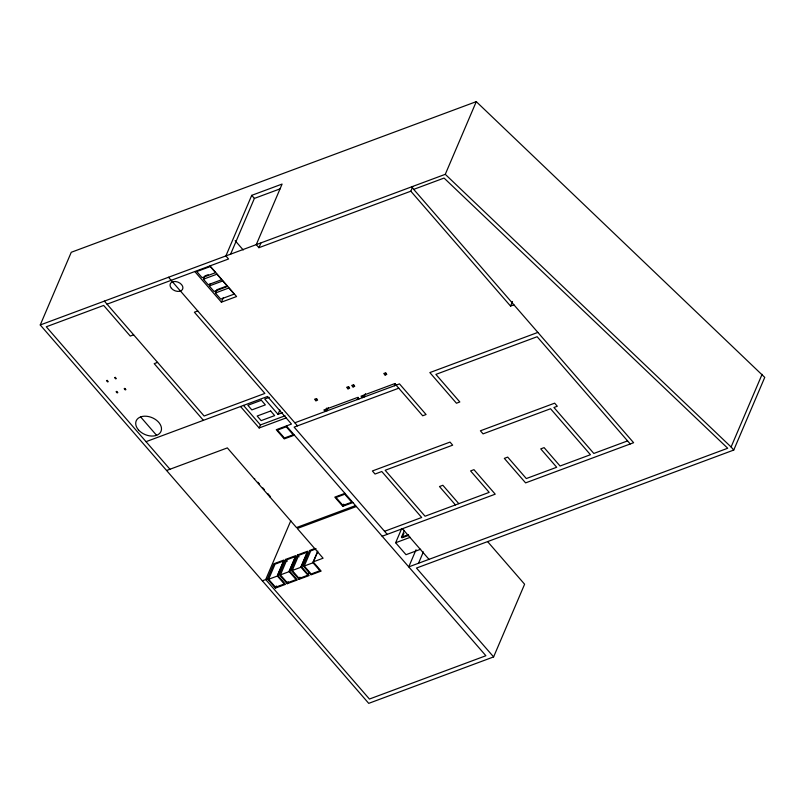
<?xml version="1.0" encoding="UTF-8"?>
<svg xmlns="http://www.w3.org/2000/svg" width="805" height="805" viewBox="0 0 805 805"><rect width="100%" height="100%" fill="white"/><g stroke="black" fill="none" stroke-linecap="round" stroke-linejoin="round"><path stroke-width="1.21" d="M40.25 324.968L71.253 252.287L476.278 101.641L764.75 377.374L733.747 450.055L416.477 568.058L493.606 656.91L368.72 703.359L40.25 324.968L445.276 174.323L476.278 101.641M203.424 279.214L216.917 274.193L221.707 279.707L208.213 284.728L203.424 279.214L204.339 277.051M209.27 285.956L222.774 280.935L227.563 286.449L214.06 291.47L209.27 285.956L210.196 283.793M412.784 186.579L410.812 191.198L258.928 247.688L256.262 244.619L282.102 184.053L251.724 195.353L225.893 255.92L228.55 258.989L107.035 304.179M230.502 254.41L254.38 198.412L280.09 188.853M215.388 293L228.892 287.979L234.215 294.107L220.711 299.128L215.388 293L216.776 289.76L226.899 285.996M194.8 271.537L221.395 302.177L223.327 297.639M258.928 247.688L260.88 243.11M240.534 406.525L259.15 427.968L260.438 424.939L285.091 415.772M269.232 397.348L264.734 399.028L278.027 414.344L279.878 410.017M254.42 479.106L254.682 478.502M269.896 496.927L270.148 496.323L267.713 493.505M315.912 400.779L317.603 400.145L316.274 398.616L314.584 399.24L315.912 400.779L316.778 398.757M326.679 408.095L325.22 411.496L323.892 409.966L357.641 397.418L358.97 398.948M326.911 410.872L328.339 407.521M290.806 520.714L265.71 579.55L369.435 699.042L485.888 655.733L286.409 425.936M347.981 388.845L349.662 388.221L348.334 386.692L346.653 387.316L347.981 388.845L348.837 386.833M267.401 578.926L273.851 563.782L283.984 560.008L277.524 575.152L285.503 584.35L275.38 588.113L267.401 578.926L262.329 580.808M268.608 579.278L275.058 564.144L283.843 560.874L277.383 576.018L268.608 579.278L275.521 587.248L284.296 583.987L277.383 576.018M353.043 386.964L354.733 386.34L353.395 384.81L351.715 385.434L353.043 386.964L353.898 384.951M279.214 574.529L285.664 559.384L295.797 555.621L289.337 570.765L297.317 579.952L287.194 583.716L279.214 574.529L277.524 575.152M280.422 574.891L286.872 559.747L295.656 556.486L289.196 571.62L280.422 574.891L287.335 582.85L296.109 579.59L289.196 571.62M275.38 588.113L276.296 585.949M357.289 399.572L358.245 397.338M363.317 395.416L362.351 397.69L361.022 396.161L394.772 383.603L422.695 415.772L426.076 414.525L399.481 383.884L294.841 422.796M364.041 397.066L365.47 393.705M291.028 570.131L297.478 554.987L307.611 551.224L301.151 566.368L309.13 575.555L299.007 579.328L291.028 570.131L289.337 570.765M292.235 570.493L298.685 555.349L307.47 552.089L301.01 567.233L292.235 570.493L299.148 578.463L307.923 575.193L308.848 573.029M287.194 583.716L288.11 581.552M301.151 566.368L303.042 565.663L309.502 550.519L315.127 548.426M385.102 375.039L386.792 374.416L385.464 372.886L383.774 373.51L385.102 375.039L385.967 373.027M317.633 551.948L313.024 562.765L319.937 570.725L311.163 573.995L304.25 566.026L310.71 550.882L316.194 548.839M299.007 579.328L299.923 577.165M303.042 565.663L311.022 574.861L321.145 571.087L313.165 561.9L317.784 551.083M344.932 493.354L334.81 497.128L342.789 506.315L343.705 504.151M394.41 385.766L395.366 383.532M420.643 549.252L406.012 554.695L395.647 542.741L401.494 529.026M408.749 535.325L401.997 537.831L401.464 537.217L404.372 530.404M402.48 536.694L403.939 533.292M410.812 191.198L510.551 306.091L512.503 301.523M416.054 549.745L408.749 566.881L727.71 448.244L444.068 178.066L413.69 189.366M418.439 563.44L423.36 551.908M493.606 656.91L524.608 584.229L487.679 541.695M733.747 450.055L731.091 446.986L762.094 374.305M204.802 275.974L208.183 274.716M133.64 334.82L130.259 336.077L103.664 305.437L46.288 326.78L169.966 469.245M197.768 310.961L194.387 312.219L264.875 393.414L204.118 416.014L104.378 301.11M221.395 302.177L236.579 296.532L209.984 265.892M157.569 362.391L154.198 363.649L203.403 420.331M146.027 441.673L267.532 396.483L291.47 424.054L276.276 429.699L284.256 438.896L294.389 435.133M510.551 306.091L513.922 304.833M278.027 414.344L282.535 412.673M259.15 427.968L286.147 417.926M166.585 470.502L227.342 447.902L296.492 527.567L355.558 505.6M537.861 332.415L429.85 372.584L456.455 403.225L459.826 401.967L435.887 374.395L537.146 336.732L630.235 443.968M398.767 388.201L294.127 427.113L387.215 534.359M342.789 506.315L352.912 502.551M356.353 506.516L297.287 528.483L323.087 558.207L313.165 561.9M384.559 531.29L421.689 517.484L381.791 471.519L375.039 474.034L372.383 470.965L450.015 442.096L452.672 445.155L385.162 470.271L425.06 516.226L489.188 492.378L470.573 470.925L473.954 469.667L495.226 494.179L382.154 536.241M627.578 440.899L593.828 453.457L553.931 407.501L557.302 406.243L554.645 403.174L480.394 430.796L483.05 433.865L550.55 408.749L590.447 454.714L560.069 466.015L544.11 447.63L540.739 448.878L556.698 467.262L526.319 478.562L507.703 457.119L504.322 458.377L525.605 482.879L633.615 442.71L411.526 186.871M304.25 566.026L313.024 562.765M401.464 537.217L408.216 534.711M395.647 542.741L410.268 537.307M445.276 174.323L731.091 446.986M251.724 195.353L254.38 198.412M235.161 240.685L243.221 249.973M458.81 503.668L442.861 485.284L439.48 486.542L455.439 504.926M402.409 528.704L429.005 559.344M168.507 277.262L297.508 425.865M243.442 405.358L260.438 424.939M257.942 482.255L259.562 484.127M262.822 487.88L264.453 489.752M297.478 554.987L299.078 556.829M301.01 567.233L307.923 575.193M285.664 559.384L287.264 561.226M140.623 416.93L156.583 435.314M210.276 266.536L196.772 271.557L202.095 277.685L215.589 272.664L210.276 266.536M107.176 380.403L106.502 380.654L107.598 381.912L108.273 381.661L107.176 380.403M115.276 377.384L114.602 377.636L115.658 378.863L116.333 378.612L115.276 377.384M116.755 391.431L116.081 391.683L117.148 392.9L117.822 392.659L116.755 391.431M124.845 388.423L124.171 388.674L125.238 389.892L125.912 389.64L124.845 388.423M261.353 400.276L247.86 405.297L251.844 409.896L265.348 404.875L261.353 400.276M270.671 411.003L257.167 416.024L261.152 420.623L274.656 415.601L270.671 411.003M286.268 426.801L277.483 430.061L284.406 438.031L293.181 434.77L286.268 426.801M344.792 494.22L336.017 497.49L342.93 505.449L351.704 502.189L344.792 494.22M171.425 288.341A6.732 4.568 23.1 0 0 182.473 289.488A6.732 4.568 23.1 0 0 175.56 281.529A6.732 4.568 23.1 0 0 171.425 288.341M138.47 429.89A13.464 9.147 23.1 0 0 160.577 432.204A13.464 9.147 23.1 0 0 146.752 416.276A13.464 9.147 23.1 0 0 138.47 429.89"/></g></svg>
